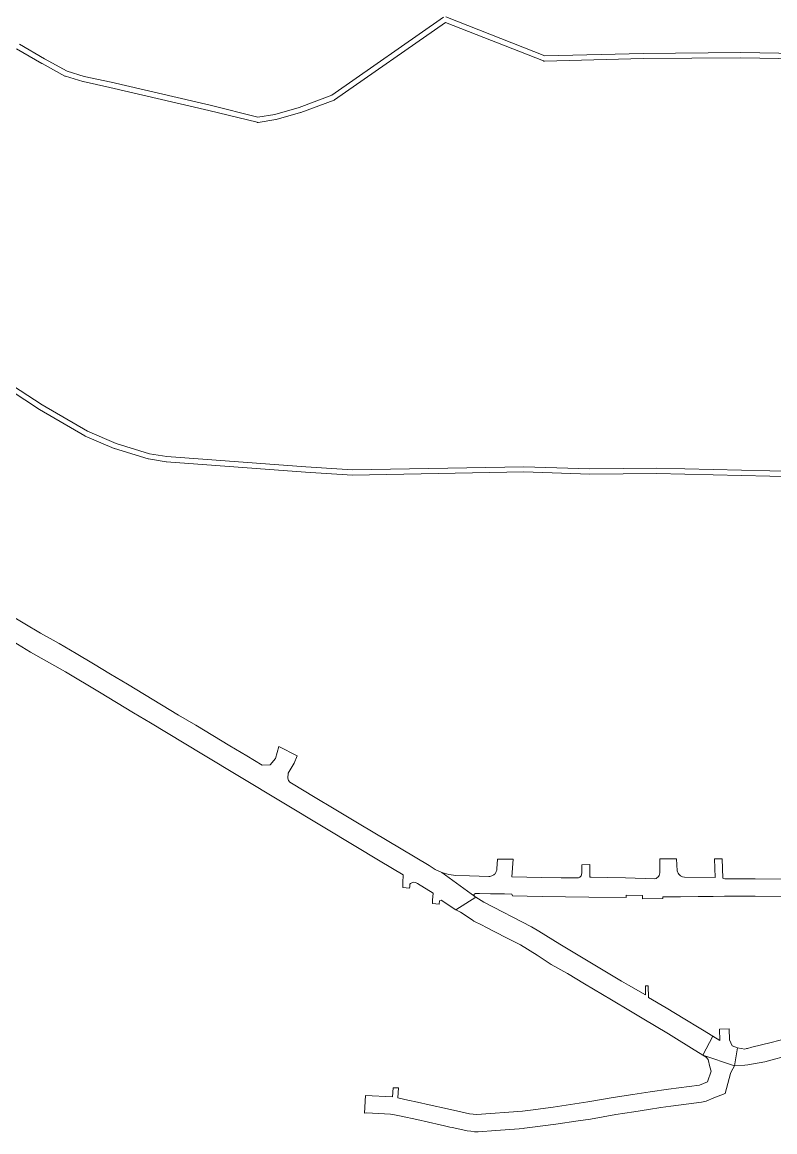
# Model space of a CAD drawing. Header units: inches. Extents: x 704148 to 723432, y 7075344 to 7101810.
# Drawn here: x 721626 to 722194, y 7090111 to 7090948 of the extents above; entities that cross this region are included whole.
import ezdxf

# ---------------------------------------------------------------- set-up
doc = ezdxf.new("R2010")
doc.units = ezdxf.units.IN
doc.header["$MEASUREMENT"] = 0
doc.layers.add('gisdb.gisadmin', color=7, linetype='Continuous', lineweight=9, true_color=0xccf5fc)

msp = doc.modelspace()

# ---------------------------------------------------------------- linework, layer by layer
at = {"layer": 'gisdb.gisadmin'}
for points in [[(722240.8157, 7090919.5217), (722168.4144, 7090920.7675), (722095.0075, 7090920.2578), (722020.4639, 7090918.4373), (722020.3807, 7090918.437), (722020.0339, 7090918.4733), (722019.6915, 7090918.5722), (721945.655, 7090947.6246), (721862.0947, 7090889.2856), (721861.9198, 7090889.1766), (721861.6548, 7090889.0539), (721836.615, 7090879.6201), (721836.5615, 7090879.6008), (721836.4541, 7090879.5671), (721817.9808, 7090874.3429), (721817.7488, 7090874.292), (721804.4235, 7090872.1932), (721804.0779, 7090872.1691), (721803.7312, 7090872.2055), (721803.6343, 7090872.2268), (721767.3331, 7090881.1598), (721692.6259, 7090898.5073), (721672.3299, 7090902.9546), (721672.1756, 7090902.9949), (721659.0559, 7090906.9884), (721658.9221, 7090907.0344), (721658.6768, 7090907.148), (721641.3554, 7090916.6443), (721641.3208, 7090916.6639), (721622.2262, 7090927.6315)], [(721624.2644, 7090931.0745), (721643.292, 7090920.1454), (721660.419, 7090910.7556), (721673.2643, 7090906.8456), (721693.5038, 7090902.4106), (721768.2636, 7090885.0509), (721804.1989, 7090876.208), (721817.0068, 7090878.2252), (721835.2842, 7090883.3941), (721860.0097, 7090892.7095), (721944.2432, 7090951.5184)], [(721946.1119, 7090951.7431), (722020.7698, 7090922.4468), (722094.9312, 7090924.2579), (722094.9662, 7090924.2586), (722168.4097, 7090924.7685), (722168.458, 7090924.7682), (722240.8654, 7090923.5222)], [(721608.1282, 7090680.8424), (721641.5868, 7090659.1228), (721675.5604, 7090639.2303), (721697.3651, 7090629.966), (721722.3748, 7090622.2895), (721735.6034, 7090620.2093), (721840.4856, 7090612.4277), (721875.719, 7090610.1643), (722004.7589, 7090612.4874), (722004.8427, 7090612.4871), (722054.6453, 7090610.9661), (722104.8668, 7090611.4311), (722104.9275, 7090611.4308), (722190.5053, 7090609.2934), (722263.5131, 7090608.1477)], [(722263.4599, 7090604.1472), (722190.4318, 7090605.2932), (722104.8689, 7090607.4303), (722054.6418, 7090606.9651), (722054.5756, 7090606.9656), (722004.7837, 7090608.4863), (721875.709, 7090606.1626), (721875.6387, 7090606.1626), (721875.5449, 7090606.1664), (721840.2064, 7090608.4367), (721735.2264, 7090616.2254), (721735.0637, 7090616.2442), (721721.6123, 7090618.3594), (721721.542, 7090618.3717), (721721.3361, 7090618.4231), (721696.0924, 7090626.1714), (721695.9631, 7090626.2161), (721695.8972, 7090626.2427), (721673.8781, 7090635.5982), (721673.6496, 7090635.713), (721639.5146, 7090655.7001), (721639.4456, 7090655.7428), (721605.9758, 7090677.4697)], [(721615.41, 7090501.84), (721628.29, 7090494.01), (721640.13, 7090486.81), (721654.39, 7090479.23), (721667.25, 7090471.5), (721680.11, 7090463.78), (721692.98, 7090456.06), (721705.84, 7090448.34), (721718.71, 7090440.61), (721731.56, 7090432.9), (721744.43, 7090425.18), (721757.29, 7090417.46), (721770.16, 7090409.74), (721783.02, 7090402.02), (721795.88, 7090394.29), (721807.52, 7090387.31), (721813.55, 7090387.67), (721817.45, 7090392.28), (721820.0771, 7090401.4247), (721833.9689, 7090394.4233), (721831.59, 7090388.96), (721827.03, 7090381.35), (721826.81, 7090377.68), (721827.35, 7090375.89), (721828.35, 7090374.58), (721829.55, 7090373.72), (721847.37, 7090363.09), (721861.78, 7090354.5), (721880.7101, 7090343.1576), (721933.4605, 7090311.6282), (721938.0872, 7090308.7671), (721943.0479, 7090306.522), (721967.82, 7090288.42), (721968.7062, 7090287.8409), (721953.596, 7090278.3722), (721942.43, 7090285.49), (721941.19, 7090285.16), (721941.0245, 7090282.4934), (721935.9225, 7090282.9707), (721936.0653, 7090285.4454), (721936.38, 7090290.9), (721924.73, 7090298.18), (721923.04, 7090298.84), (721921.81, 7090299.05), (721920.41, 7090298.71), (721919.39, 7090298.22), (721918.92, 7090297.69), (721918.7651, 7090295.7438), (721918.6685, 7090294.5312), (721913.5106, 7090295.1623), (721913.6576, 7090298.7841), (721913.89, 7090304.51), (721913.8455, 7090304.5375), (721913.852, 7090304.7082), (721896.5404, 7090315.0555), (721855.9676, 7090339.3304), (721821.1723, 7090360.0886), (721761.9273, 7090396.0206), (721723.3296, 7090419.1792), (721710.4781, 7090426.8901), (721684.7473, 7090442.3406), (721659.0149, 7090457.782), (721632.6201, 7090472.6819), (721606.2316, 7090488.7344)], [(722202.0792, 7090288.4301), (722179.3407, 7090288.51), (722156.3742, 7090288.6004), (722147.76, 7090288.33), (722136.31, 7090288.24), (722123.04, 7090288.14), (722109.72, 7090288.12), (722109.76, 7090286.79), (722094.32, 7090286.67), (722094.2795, 7090288.9915), (722081.9905, 7090289.2923), (722082.04, 7090287.56), (722053.8539, 7090287.8928), (722018.6397, 7090288.3086), (722007.27, 7090288.52), (721996.29, 7090288.75), (721995.8589, 7090290.1276), (721990.3998, 7090290.2186), (721979.8396, 7090290.3909), (721971.4688, 7090290.5831), (721968.5152, 7090290.6558), (721967.19, 7090289.77), (721967.82, 7090288.42), (721943.0479, 7090306.522), (721948.2559, 7090304.9329), (721953.625, 7090304.026), (721953.6415, 7090304.0254), (721963.8395, 7090303.7746), (721978.4675, 7090303.415), (721979.2175, 7090303.415), (721980.065, 7090303.605), (721980.6478, 7090303.7876), (721981.3078, 7090304.0583), (721981.7468, 7090304.3053), (721982.2562, 7090304.6846), (721982.7446, 7090305.0815), (721983.1295, 7090305.5209), (721983.541, 7090306.0293), (721983.8199, 7090306.5219), (721984.0939, 7090307.0485), (721984.2833, 7090307.6), (721984.4415, 7090308.1701), (721984.5578, 7090309.1367), (721984.9047, 7090316.4088), (721996.8896, 7090316.4331), (721995.94, 7090303.13), (722018.48, 7090302.53), (722032.9925, 7090302.4251), (722046.1301, 7090302.3301), (722046.7079, 7090302.6249), (722047.2296, 7090303.0103), (722047.6813, 7090303.4758), (722048.0506, 7090304.0091), (722048.3277, 7090304.5955), (722048.5051, 7090305.2194), (722048.578, 7090305.864), (722048.5444, 7090306.5117), (722048.5694, 7090312.1591), (722054.7317, 7090312.4148), (722054.6325, 7090302.7889), (722055.5801, 7090302.8401), (722068.2358, 7090302.5812), (722081.49, 7090302.3101), (722081.49, 7090302.31), (722103.76, 7090301.72), (722104.79, 7090301.99), (722106.57, 7090303.47), (722106.99, 7090304.17), (722107.28, 7090305.12), (722107.49, 7090306.19), (722107.53, 7090307.73), (722107.3998, 7090316.6566), (722120.1764, 7090316.6824), (722120.61, 7090307.62), (722120.83, 7090306.82), (722121.21, 7090305.92), (722121.85, 7090305.03), (722123, 7090304), (722124.69, 7090303.26), (722126.12, 7090303), (722149.28, 7090302.73), (722148.6899, 7090316.7401), (722154.5965, 7090316.752), (722154.9052, 7090302.0247), (722156.47, 7090301.6), (722167.013, 7090301.5223), (722179.37, 7090301.51), (722202.13, 7090301.43)], [(722207.06, 7090169.17), (722186.71, 7090163.65), (722173.8546, 7090161.4635), (722171.6, 7090161.08), (722163.71, 7090160.62), (722166.07, 7090174.09), (722171.5524, 7090173.2443), (722171.6106, 7090173.2541), (722171.6892, 7090173.2675), (722172.8034, 7090173.5482), (722173.729, 7090173.7813), (722176.86, 7090174.57), (722191.43, 7090178.23), (722208.76, 7090182.8)]]:
    msp.add_lwpolyline(points, dxfattribs=at)
for points in [[(721953.596, 7090278.3722), (721968.7062, 7090287.8409), (721974.6, 7090283.99), (722010.67, 7090265.4), (722016.1283, 7090262.0833), (722032.13, 7090252.36), (722078.6, 7090224.5), (722083.9, 7090221.43), (722096.67, 7090214.02), (722096.558, 7090220.8285), (722098.7579, 7090220.8435), (722099.02, 7090212.22), (722112.18, 7090204.33), (722126.33, 7090195.84), (722137.1431, 7090189.1851), (722139.67, 7090187.63), (722147.4918, 7090182.883), (722139.9737, 7090168.7297), (722131.2839, 7090174.0038), (722118.0207, 7090182.1665), (722113.9452, 7090184.6119), (722094.2485, 7090196.4254), (722085.41, 7090201.94), (722071.03, 7090210.35), (722050.67, 7090222.54), (722037.7549, 7090230.2088), (722025.5731, 7090237.1017), (722014.98, 7090244.11), (722002.2763, 7090251.726), (721991.1758, 7090257.4471), (721976.3194, 7090265.1039), (721973.3516, 7090266.6334), (721967.2701, 7090269.7678), (721965.8483, 7090270.5957), (721957.0055, 7090276.4329), (721954.98, 7090277.49)], [(722147.4918, 7090182.883), (722152.72, 7090179.71), (722152.5237, 7090188.2642), (722159.7919, 7090188.4691), (722160.13, 7090180.24), (722162.04, 7090175.57), (722166.07, 7090174.09), (722163.71, 7090160.62), (722139.9737, 7090168.7297)], [(722161.2969, 7090156.0247), (722160.68, 7090154.85), (722156.73, 7090139.67), (722148.3344, 7090136.4247), (722142.3344, 7090133.9747), (722139.0338, 7090133.1106), (722115.6817, 7090130.1891), (722108.3039, 7090129.0937), (722098.92, 7090127.6676), (722087.9082, 7090125.9212), (722074.3449, 7090123.7729), (722055.0659, 7090120.472), (722045.7743, 7090119.0875), (722029.0259, 7090116.592), (722011.5324, 7090114.2819), (722005.4842, 7090113.4822), (722004.752, 7090113.4064), (721983.6601, 7090111.825), (721970.342, 7090110.8264), (721967.7145, 7090110.8958), (721964.8001, 7090111.27), (721962.1845, 7090111.6058), (721961.0002, 7090111.814), (721950.9286, 7090114.0685), (721948.96, 7090114.25), (721944.971, 7090115.3998), (721941.705, 7090116.1266), (721924.0986, 7090120.0443), (721912.4287, 7090122.5018), (721907.1771, 7090123.6077), (721904.2339, 7090124.2246), (721886.242, 7090125.0902), (721884.6923, 7090124.8423), (721885.52, 7090138.14), (721905.89, 7090137.16), (721906.3433, 7090144.047), (721910.2761, 7090144.0357), (721909.85, 7090136.33), (721915.1076, 7090135.2228), (721926.85, 7090132.75), (721931.22, 7090131.8), (721949.5, 7090127.71), (721963.84, 7090124.5), (721969.37, 7090123.79), (722003.78, 7090126.37), (722009.83, 7090127.17), (722027.11, 7090129.45), (722053.15, 7090133.33), (722072.23, 7090136.6), (722087.13, 7090138.96), (722100.18, 7090141.03), (722113.92, 7090143.07), (722137.42, 7090146.01), (722143.42, 7090148.46), (722146.09, 7090156.46), (722145.2392, 7090159.8708), (722143.87, 7090165.36), (722142.4847, 7090167.2057), (722139.9737, 7090168.7297), (722163.71, 7090160.62)]]:
    msp.add_lwpolyline(points, close=True, dxfattribs=at)

doc.saveas('drawing.dxf')
